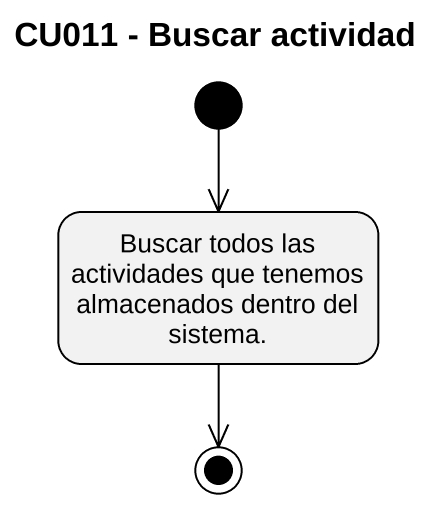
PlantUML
@startuml
title CU011 - Buscar actividad
hide empty description
state "Buscar todos las actividades que tenemos almacenados dentro del sistema." as Buscar_todos_las
[*] --> Buscar_todos_las
Buscar_todos_las --> [*]
@enduml
